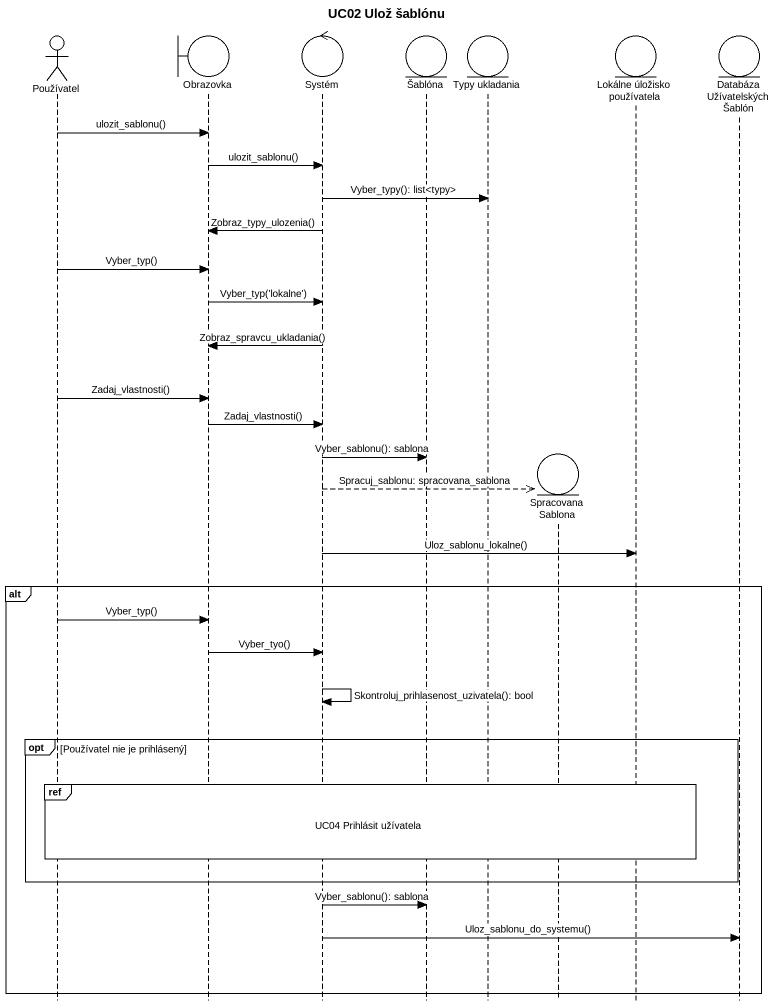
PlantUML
@startuml
title UC02 Ulož šablónu
hide footbox
actor Používatel
boundary Obrazovka
control Systém
entity Šablóna
entity "Typy ukladania" as Typy_ukladania
entity "Spracovana Sablona" as Spracovana_Sablona
entity "Lokálne úložisko používatela" as Lokálne_úložisko_používatela
entity "Databáza Užívatelských Šablón" as Databáza_Užívatelských

Používatel -> Obrazovka : ulozit_sablonu()
Obrazovka -> Systém : ulozit_sablonu()
Systém -> Typy_ukladania : Vyber_typy(): list<typy>
Systém -> Obrazovka : Zobraz_typy_ulozenia()
Používatel -> Obrazovka : Vyber_typ()
Obrazovka -> Systém : Vyber_typ('lokalne')
Systém -> Obrazovka : Zobraz_spravcu_ukladania()
Používatel -> Obrazovka : Zadaj_vlastnosti()
Obrazovka -> Systém : Zadaj_vlastnosti()
Systém -> Šablóna : Vyber_sablonu(): sablona
Systém -->> Spracovana_Sablona ** : Spracuj_sablonu: spracovana_sablona
Systém -> Lokálne_úložisko_používatela : Uloz_sablonu_lokalne()
alt
  Používatel -> Obrazovka : Vyber_typ()
  Obrazovka -> Systém : Vyber_tyo()
  Systém -> Systém : Skontroluj_prihlasenost_uzivatela(): bool
  opt Používatel nie je prihlásený
    ref over Používatel, Obrazovka, Systém, Šablóna, Typy_ukladania, Spracovana_Sablona, Lokálne_úložisko_používatela : UC04 Prihlásit užívatela
  end
  Systém -> Šablóna : Vyber_sablonu(): sablona
  Systém -> Databáza_Užívatelských : Uloz_sablonu_do_systemu()
end
@enduml
